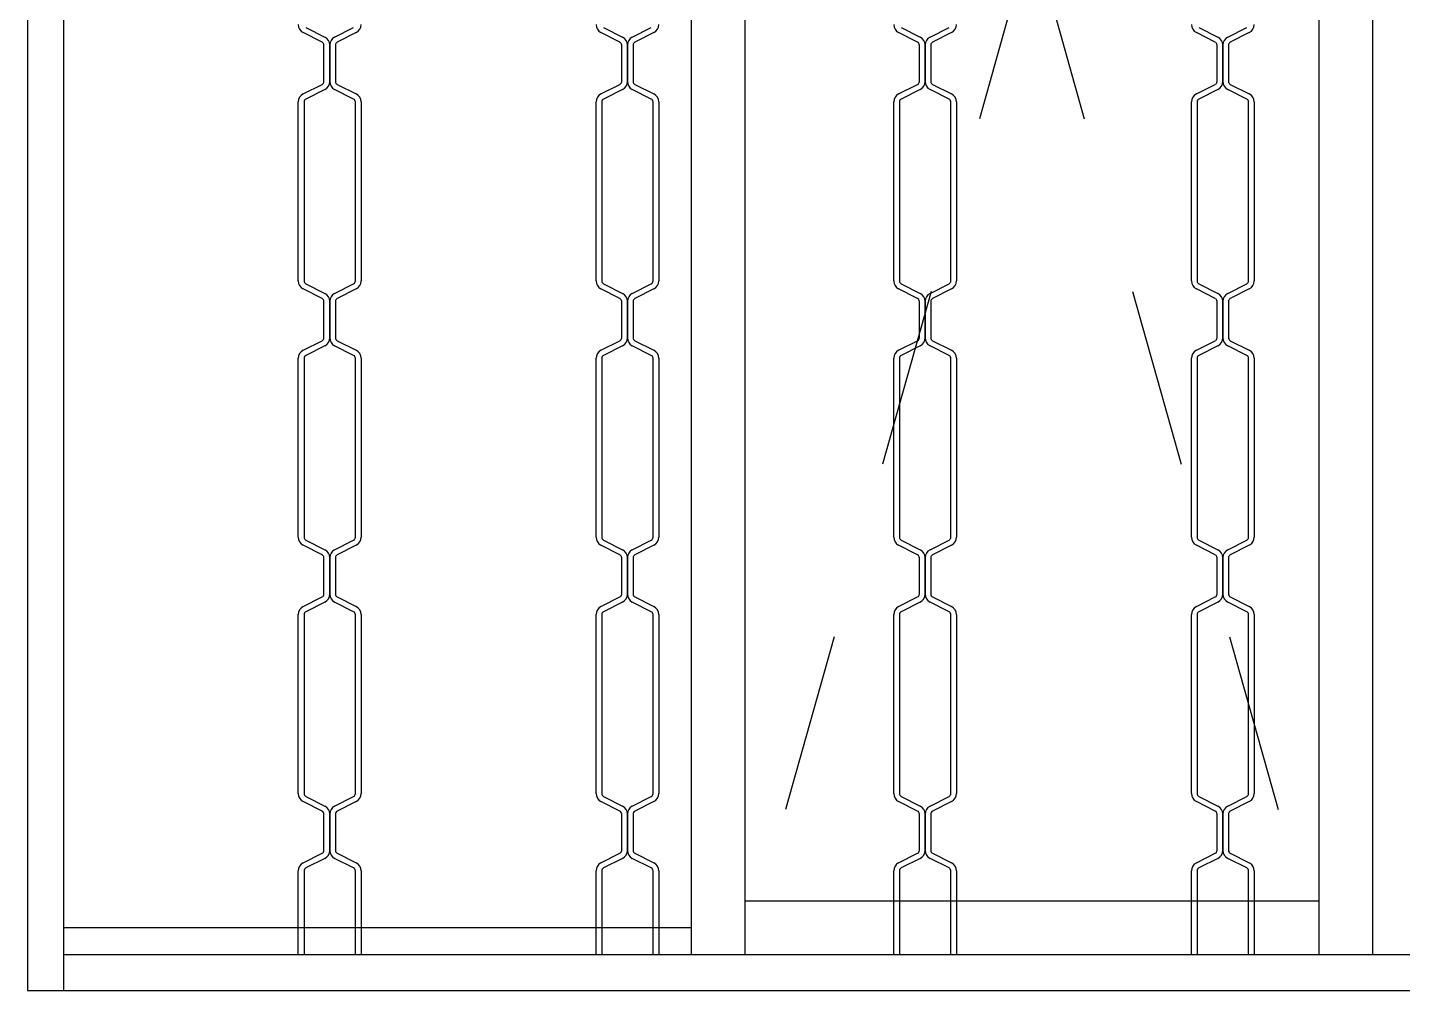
# Model space of a CAD drawing. Header units: millimetres. Extents: x 232.08 to 233.58, y 1281.78 to 1282.98.
# Drawn here: x 232.08 to 232.847, y 1281.784 to 1282.321 of the extents above; entities that cross this region are included whole.
import ezdxf

# ---------------------------------------------------------------- set-up
doc = ezdxf.new("R2010")
doc.units = ezdxf.units.MM
doc.header["$LTSCALE"] = 0.5
doc.linetypes.add('HIDDEN2', pattern=[0.1875, 0.125, -0.0625])
doc.layers.add('Gravia_Janelas', color=1, linetype='Continuous')
doc.layers.add('Gravia_Janelas_hidden2', color=1, linetype='HIDDEN2')

msp = doc.modelspace()

# ---------------------------------------------------------------- linework, layer by layer
at = {"layer": 'Gravia_Janelas', "color": 2}
for p, q in [((232.0801, 1282.98366), (232.0801, 1281.78366)), ((232.0801, 1281.78366), (233.5801, 1281.78366))]:
    msp.add_line(p, q, dxfattribs=at)
at = {"layer": 'Gravia_Janelas'}
for p, q in [((232.1001, 1282.98366), (232.1001, 1281.78366)), ((232.4501, 1282.94366), (232.4501, 1281.80366)), ((232.4801, 1282.94366), (232.4801, 1281.80366)), ((232.8001, 1282.94366), (232.8001, 1281.80366)), ((232.8301, 1282.94366), (232.8301, 1281.80366)), ((232.24442, 1282.31237), (232.23384, 1282.31773)), ((232.23527, 1282.32056), (232.24585, 1282.31521)), ((232.25134, 1282.31521), (232.26192, 1282.32056)), ((232.26335, 1282.31773), (232.25277, 1282.31237)), ((232.41042, 1282.31237), (232.39984, 1282.31773)), ((232.40127, 1282.32056), (232.41185, 1282.31521)), ((232.41734, 1282.31521), (232.42792, 1282.32056)), ((232.42935, 1282.31773), (232.41877, 1282.31237)), ((232.57642, 1282.31237), (232.56584, 1282.31773)), ((232.56727, 1282.32056), (232.57785, 1282.31521)), ((232.58334, 1282.31521), (232.59392, 1282.32056)), ((232.59535, 1282.31773), (232.58477, 1282.31237)), ((232.74242, 1282.31237), (232.73184, 1282.31773)), ((232.73327, 1282.32056), (232.74385, 1282.31521)), ((232.74934, 1282.31521), (232.75992, 1282.32056)), ((232.76135, 1282.31773), (232.75077, 1282.31237)), ((232.24542, 1282.29048), (232.24542, 1282.31074)), ((232.2486, 1282.29048), (232.2486, 1282.31074)), ((232.2486, 1282.31074), (232.2486, 1282.29048)), ((232.25178, 1282.31074), (232.25178, 1282.29048)), ((232.41142, 1282.29048), (232.41142, 1282.31074)), ((232.4146, 1282.29048), (232.4146, 1282.31074)), ((232.4146, 1282.31074), (232.4146, 1282.29048)), ((232.41778, 1282.31074), (232.41778, 1282.29048)), ((232.57742, 1282.29048), (232.57742, 1282.31074)), ((232.5806, 1282.29048), (232.5806, 1282.31074)), ((232.5806, 1282.31074), (232.5806, 1282.29048)), ((232.58378, 1282.31074), (232.58378, 1282.29048)), ((232.74342, 1282.29048), (232.74342, 1282.31074)), ((232.7466, 1282.29048), (232.7466, 1282.31074)), ((232.7466, 1282.31074), (232.7466, 1282.29048)), ((232.74978, 1282.31074), (232.74978, 1282.29048)), ((232.1001, 1282.29166), (232.1001, 1282.28766)), ((232.23384, 1282.2835), (232.24442, 1282.28886)), ((232.24585, 1282.28602), (232.23527, 1282.28066)), ((232.26192, 1282.28066), (232.25134, 1282.28602)), ((232.25277, 1282.28886), (232.26335, 1282.2835)), ((232.39984, 1282.2835), (232.41042, 1282.28886)), ((232.41185, 1282.28602), (232.40127, 1282.28066)), ((232.42792, 1282.28066), (232.41734, 1282.28602)), ((232.41877, 1282.28886), (232.42935, 1282.2835)), ((232.56584, 1282.2835), (232.57642, 1282.28886)), ((232.57785, 1282.28602), (232.56727, 1282.28066)), ((232.59392, 1282.28066), (232.58334, 1282.28602)), ((232.58477, 1282.28886), (232.59535, 1282.2835)), ((232.73184, 1282.2835), (232.74242, 1282.28886)), ((232.74385, 1282.28602), (232.73327, 1282.28066)), ((232.75992, 1282.28066), (232.74934, 1282.28602)), ((232.75077, 1282.28886), (232.76135, 1282.2835)), ((232.2311, 1282.17929), (232.2311, 1282.27904)), ((232.23428, 1282.27904), (232.23428, 1282.17929)), ((232.26292, 1282.17929), (232.26292, 1282.27904)), ((232.2661, 1282.27904), (232.2661, 1282.17929)), ((232.3971, 1282.17929), (232.3971, 1282.27904)), ((232.40028, 1282.27904), (232.40028, 1282.17929)), ((232.42892, 1282.17929), (232.42892, 1282.27904)), ((232.4321, 1282.27904), (232.4321, 1282.17929)), ((232.5631, 1282.17929), (232.5631, 1282.27904)), ((232.56628, 1282.27904), (232.56628, 1282.17929)), ((232.59492, 1282.17929), (232.59492, 1282.27904)), ((232.5981, 1282.27904), (232.5981, 1282.17929)), ((232.7291, 1282.17929), (232.7291, 1282.27904)), ((232.73228, 1282.27904), (232.73228, 1282.17929)), ((232.76092, 1282.17929), (232.76092, 1282.27904)), ((232.7641, 1282.27904), (232.7641, 1282.17929)), ((232.23527, 1282.17766), (232.24585, 1282.17231)), ((232.25134, 1282.17231), (232.26192, 1282.17766)), ((232.40127, 1282.17766), (232.41185, 1282.17231)), ((232.41734, 1282.17231), (232.42792, 1282.17766)), ((232.56727, 1282.17766), (232.57785, 1282.17231)), ((232.58334, 1282.17231), (232.59392, 1282.17766)), ((232.73327, 1282.17766), (232.74385, 1282.17231)), ((232.74934, 1282.17231), (232.75992, 1282.17766)), ((232.24442, 1282.16947), (232.23384, 1282.17483)), ((232.26335, 1282.17483), (232.25277, 1282.16947)), ((232.41042, 1282.16947), (232.39984, 1282.17483)), ((232.42935, 1282.17483), (232.41877, 1282.16947)), ((232.57642, 1282.16947), (232.56584, 1282.17483)), ((232.59535, 1282.17483), (232.58477, 1282.16947)), ((232.74242, 1282.16947), (232.73184, 1282.17483)), ((232.76135, 1282.17483), (232.75077, 1282.16947)), ((232.24542, 1282.14758), (232.24542, 1282.16784)), ((232.2486, 1282.14758), (232.2486, 1282.16784)), ((232.2486, 1282.16784), (232.2486, 1282.14758)), ((232.25178, 1282.16784), (232.25178, 1282.14758)), ((232.41142, 1282.14758), (232.41142, 1282.16784)), ((232.4146, 1282.14758), (232.4146, 1282.16784)), ((232.4146, 1282.16784), (232.4146, 1282.14758)), ((232.41778, 1282.16784), (232.41778, 1282.14758)), ((232.57742, 1282.14758), (232.57742, 1282.16784)), ((232.5806, 1282.14758), (232.5806, 1282.16784)), ((232.5806, 1282.16784), (232.5806, 1282.14758)), ((232.58378, 1282.16784), (232.58378, 1282.14758)), ((232.74342, 1282.14758), (232.74342, 1282.16784)), ((232.7466, 1282.14758), (232.7466, 1282.16784)), ((232.7466, 1282.16784), (232.7466, 1282.14758)), ((232.74978, 1282.16784), (232.74978, 1282.14758)), ((232.23384, 1282.1406), (232.24442, 1282.14596)), ((232.24585, 1282.14312), (232.23527, 1282.13776)), ((232.26192, 1282.13776), (232.25134, 1282.14312)), ((232.25277, 1282.14596), (232.26335, 1282.1406)), ((232.39984, 1282.1406), (232.41042, 1282.14596)), ((232.41185, 1282.14312), (232.40127, 1282.13776)), ((232.42792, 1282.13776), (232.41734, 1282.14312)), ((232.41877, 1282.14596), (232.42935, 1282.1406)), ((232.56584, 1282.1406), (232.57642, 1282.14596)), ((232.57785, 1282.14312), (232.56727, 1282.13776)), ((232.59392, 1282.13776), (232.58334, 1282.14312)), ((232.58477, 1282.14596), (232.59535, 1282.1406)), ((232.73184, 1282.1406), (232.74242, 1282.14596)), ((232.74385, 1282.14312), (232.73327, 1282.13776)), ((232.75992, 1282.13776), (232.74934, 1282.14312)), ((232.75077, 1282.14596), (232.76135, 1282.1406)), ((232.2311, 1282.03639), (232.2311, 1282.13614)), ((232.23428, 1282.13614), (232.23428, 1282.03639)), ((232.26292, 1282.03639), (232.26292, 1282.13614)), ((232.2661, 1282.13614), (232.2661, 1282.03639)), ((232.3971, 1282.03639), (232.3971, 1282.13614)), ((232.40028, 1282.13614), (232.40028, 1282.03639)), ((232.42892, 1282.03639), (232.42892, 1282.13614)), ((232.4321, 1282.13614), (232.4321, 1282.03639)), ((232.5631, 1282.03639), (232.5631, 1282.13614)), ((232.56628, 1282.13614), (232.56628, 1282.03639)), ((232.59492, 1282.03639), (232.59492, 1282.13614)), ((232.5981, 1282.13614), (232.5981, 1282.03639)), ((232.7291, 1282.03639), (232.7291, 1282.13614)), ((232.73228, 1282.13614), (232.73228, 1282.03639)), ((232.76092, 1282.03639), (232.76092, 1282.13614)), ((232.7641, 1282.13614), (232.7641, 1282.03639)), ((232.1001, 1282.12966), (232.1001, 1282.12566)), ((232.24442, 1282.02657), (232.23384, 1282.03193)), ((232.23527, 1282.03476), (232.24585, 1282.02941)), ((232.25134, 1282.02941), (232.26192, 1282.03476)), ((232.26335, 1282.03193), (232.25277, 1282.02657)), ((232.41042, 1282.02657), (232.39984, 1282.03193)), ((232.40127, 1282.03476), (232.41185, 1282.02941)), ((232.41734, 1282.02941), (232.42792, 1282.03476)), ((232.42935, 1282.03193), (232.41877, 1282.02657)), ((232.57642, 1282.02657), (232.56584, 1282.03193)), ((232.56727, 1282.03476), (232.57785, 1282.02941)), ((232.58334, 1282.02941), (232.59392, 1282.03476)), ((232.59535, 1282.03193), (232.58477, 1282.02657)), ((232.74242, 1282.02657), (232.73184, 1282.03193)), ((232.73327, 1282.03476), (232.74385, 1282.02941)), ((232.74934, 1282.02941), (232.75992, 1282.03476)), ((232.76135, 1282.03193), (232.75077, 1282.02657)), ((232.24542, 1282.00468), (232.24542, 1282.02494)), ((232.2486, 1282.00468), (232.2486, 1282.02494)), ((232.2486, 1282.02494), (232.2486, 1282.00468)), ((232.25178, 1282.02494), (232.25178, 1282.00468)), ((232.41142, 1282.00468), (232.41142, 1282.02494)), ((232.4146, 1282.00468), (232.4146, 1282.02494)), ((232.4146, 1282.02494), (232.4146, 1282.00468)), ((232.41778, 1282.02494), (232.41778, 1282.00468)), ((232.57742, 1282.00468), (232.57742, 1282.02494)), ((232.5806, 1282.00468), (232.5806, 1282.02494)), ((232.5806, 1282.02494), (232.5806, 1282.00468)), ((232.58378, 1282.02494), (232.58378, 1282.00468)), ((232.74342, 1282.00468), (232.74342, 1282.02494)), ((232.7466, 1282.00468), (232.7466, 1282.02494)), ((232.7466, 1282.02494), (232.7466, 1282.00468)), ((232.74978, 1282.02494), (232.74978, 1282.00468)), ((232.23384, 1281.9977), (232.24442, 1282.00306)), ((232.25277, 1282.00306), (232.26335, 1281.9977)), ((232.39984, 1281.9977), (232.41042, 1282.00306)), ((232.41877, 1282.00306), (232.42935, 1281.9977)), ((232.56584, 1281.9977), (232.57642, 1282.00306)), ((232.58477, 1282.00306), (232.59535, 1281.9977)), ((232.73184, 1281.9977), (232.74242, 1282.00306)), ((232.75077, 1282.00306), (232.76135, 1281.9977)), ((232.2311, 1281.89349), (232.2311, 1281.99324)), ((232.23428, 1281.99324), (232.23428, 1281.89349)), ((232.24585, 1282.00022), (232.23527, 1281.99486)), ((232.26192, 1281.99486), (232.25134, 1282.00022)), ((232.26292, 1281.89349), (232.26292, 1281.99324)), ((232.2661, 1281.99324), (232.2661, 1281.89349)), ((232.3971, 1281.89349), (232.3971, 1281.99324)), ((232.40028, 1281.99324), (232.40028, 1281.89349)), ((232.41185, 1282.00022), (232.40127, 1281.99486)), ((232.42792, 1281.99486), (232.41734, 1282.00022)), ((232.42892, 1281.89349), (232.42892, 1281.99324)), ((232.4321, 1281.99324), (232.4321, 1281.89349)), ((232.5631, 1281.89349), (232.5631, 1281.99324)), ((232.56628, 1281.99324), (232.56628, 1281.89349)), ((232.57785, 1282.00022), (232.56727, 1281.99486)), ((232.59392, 1281.99486), (232.58334, 1282.00022)), ((232.59492, 1281.89349), (232.59492, 1281.99324)), ((232.5981, 1281.99324), (232.5981, 1281.89349)), ((232.7291, 1281.89349), (232.7291, 1281.99324)), ((232.73228, 1281.99324), (232.73228, 1281.89349)), ((232.74385, 1282.00022), (232.73327, 1281.99486)), ((232.75992, 1281.99486), (232.74934, 1282.00022)), ((232.76092, 1281.89349), (232.76092, 1281.99324)), ((232.7641, 1281.99324), (232.7641, 1281.89349)), ((232.1001, 1281.96766), (232.1001, 1281.96366)), ((232.24442, 1281.88367), (232.23384, 1281.88903)), ((232.23527, 1281.89186), (232.24585, 1281.88651)), ((232.25134, 1281.88651), (232.26192, 1281.89186)), ((232.26335, 1281.88903), (232.25277, 1281.88367)), ((232.41042, 1281.88367), (232.39984, 1281.88903)), ((232.40127, 1281.89186), (232.41185, 1281.88651)), ((232.41734, 1281.88651), (232.42792, 1281.89186)), ((232.42935, 1281.88903), (232.41877, 1281.88367)), ((232.57642, 1281.88367), (232.56584, 1281.88903)), ((232.56727, 1281.89186), (232.57785, 1281.88651)), ((232.58334, 1281.88651), (232.59392, 1281.89186)), ((232.59535, 1281.88903), (232.58477, 1281.88367)), ((232.74242, 1281.88367), (232.73184, 1281.88903)), ((232.73327, 1281.89186), (232.74385, 1281.88651)), ((232.74934, 1281.88651), (232.75992, 1281.89186)), ((232.76135, 1281.88903), (232.75077, 1281.88367)), ((232.24542, 1281.86178), (232.24542, 1281.88204)), ((232.2486, 1281.86178), (232.2486, 1281.88204)), ((232.2486, 1281.88204), (232.2486, 1281.86178)), ((232.25178, 1281.88204), (232.25178, 1281.86178)), ((232.41142, 1281.86178), (232.41142, 1281.88204)), ((232.4146, 1281.86178), (232.4146, 1281.88204)), ((232.4146, 1281.88204), (232.4146, 1281.86178)), ((232.41778, 1281.88204), (232.41778, 1281.86178)), ((232.57742, 1281.86178), (232.57742, 1281.88204)), ((232.5806, 1281.86178), (232.5806, 1281.88204)), ((232.5806, 1281.88204), (232.5806, 1281.86178)), ((232.58378, 1281.88204), (232.58378, 1281.86178)), ((232.74342, 1281.86178), (232.74342, 1281.88204)), ((232.7466, 1281.86178), (232.7466, 1281.88204)), ((232.7466, 1281.88204), (232.7466, 1281.86178)), ((232.74978, 1281.88204), (232.74978, 1281.86178)), ((232.23384, 1281.8548), (232.24442, 1281.86016)), ((232.24585, 1281.85732), (232.23527, 1281.85196)), ((232.26192, 1281.85196), (232.25134, 1281.85732)), ((232.25277, 1281.86016), (232.26335, 1281.8548)), ((232.39984, 1281.8548), (232.41042, 1281.86016)), ((232.41185, 1281.85732), (232.40127, 1281.85196)), ((232.42792, 1281.85196), (232.41734, 1281.85732)), ((232.41877, 1281.86016), (232.42935, 1281.8548)), ((232.56584, 1281.8548), (232.57642, 1281.86016)), ((232.57785, 1281.85732), (232.56727, 1281.85196)), ((232.59392, 1281.85196), (232.58334, 1281.85732)), ((232.58477, 1281.86016), (232.59535, 1281.8548)), ((232.73184, 1281.8548), (232.74242, 1281.86016)), ((232.74385, 1281.85732), (232.73327, 1281.85196)), ((232.75992, 1281.85196), (232.74934, 1281.85732)), ((232.75077, 1281.86016), (232.76135, 1281.8548)), ((232.2311, 1281.80366), (232.2311, 1281.85034)), ((232.23428, 1281.85034), (232.23428, 1281.80366)), ((232.26292, 1281.80366), (232.26292, 1281.85034)), ((232.2661, 1281.85034), (232.2661, 1281.80366)), ((232.3971, 1281.80366), (232.3971, 1281.85034)), ((232.40028, 1281.85034), (232.40028, 1281.80366)), ((232.42892, 1281.80366), (232.42892, 1281.85034)), ((232.4321, 1281.85034), (232.4321, 1281.80366)), ((232.5631, 1281.80366), (232.5631, 1281.85034)), ((232.56628, 1281.85034), (232.56628, 1281.80366)), ((232.59492, 1281.80366), (232.59492, 1281.85034)), ((232.5981, 1281.85034), (232.5981, 1281.80366)), ((232.7291, 1281.80366), (232.7291, 1281.85034)), ((232.73228, 1281.85034), (232.73228, 1281.80366)), ((232.76092, 1281.80366), (232.76092, 1281.85034)), ((232.7641, 1281.85034), (232.7641, 1281.80366)), ((232.4801, 1281.83366), (232.8001, 1281.83366)), ((232.4501, 1281.81866), (232.1001, 1281.81866)), ((232.1001, 1281.80366), (233.5601, 1281.80366))]:
    msp.add_line(p, q, dxfattribs=at)
for centre, radius, start, end in [((232.2361, 1282.32219), 0.005, 180, 243.14759), ((232.2436, 1282.31074), 0.005, 0, 63.14759), ((232.2536, 1282.31074), 0.005, 116.85241, 180), ((232.2611, 1282.32219), 0.005, 296.85241, 0), ((232.4021, 1282.32219), 0.005, 180, 243.14759), ((232.4096, 1282.31074), 0.005, 0, 63.14759), ((232.4196, 1282.31074), 0.005, 116.85241, 180), ((232.4271, 1282.32219), 0.005, 296.85241, 0), ((232.5681, 1282.32219), 0.005, 180, 243.14759), ((232.5756, 1282.31074), 0.005, 0, 63.14759), ((232.5856, 1282.31074), 0.005, 116.85241, 180), ((232.5931, 1282.32219), 0.005, 296.85241, 0), ((232.7341, 1282.32219), 0.005, 180, 243.14759), ((232.7416, 1282.31074), 0.005, 0, 63.14759), ((232.7516, 1282.31074), 0.005, 116.85241, 180), ((232.7591, 1282.32219), 0.005, 296.85241, 0), ((232.2436, 1282.31074), 0.00182, 0, 63.14759), ((232.2536, 1282.31074), 0.00182, 116.85241, 180), ((232.4096, 1282.31074), 0.00182, 0, 63.14759), ((232.4196, 1282.31074), 0.00182, 116.85241, 180), ((232.5756, 1282.31074), 0.00182, 0, 63.14759), ((232.5856, 1282.31074), 0.00182, 116.85241, 180), ((232.7416, 1282.31074), 0.00182, 0, 63.14759), ((232.7516, 1282.31074), 0.00182, 116.85241, 180), ((232.2436, 1282.29048), 0.00182, 296.85241, 0), ((232.2436, 1282.29048), 0.005, 296.85241, 0), ((232.2536, 1282.29048), 0.005, 180, 243.14759), ((232.2536, 1282.29048), 0.00182, 180, 243.14759), ((232.4096, 1282.29048), 0.00182, 296.85241, 0), ((232.4096, 1282.29048), 0.005, 296.85241, 0), ((232.4196, 1282.29048), 0.005, 180, 243.14759), ((232.4196, 1282.29048), 0.00182, 180, 243.14759), ((232.5756, 1282.29048), 0.00182, 296.85241, 0), ((232.5756, 1282.29048), 0.005, 296.85241, 0), ((232.5856, 1282.29048), 0.005, 180, 243.14759), ((232.5856, 1282.29048), 0.00182, 180, 243.14759), ((232.7416, 1282.29048), 0.00182, 296.85241, 0), ((232.7416, 1282.29048), 0.005, 296.85241, 0), ((232.7516, 1282.29048), 0.005, 180, 243.14759), ((232.7516, 1282.29048), 0.00182, 180, 243.14759), ((232.2361, 1282.27904), 0.005, 116.85241, 180), ((232.2361, 1282.27904), 0.00182, 116.85241, 180), ((232.2611, 1282.27904), 0.00182, 0, 63.14759), ((232.2611, 1282.27904), 0.005, 0, 63.14759), ((232.4021, 1282.27904), 0.005, 116.85241, 180), ((232.4021, 1282.27904), 0.00182, 116.85241, 180), ((232.4271, 1282.27904), 0.00182, 0, 63.14759), ((232.4271, 1282.27904), 0.005, 0, 63.14759), ((232.5681, 1282.27904), 0.005, 116.85241, 180), ((232.5681, 1282.27904), 0.00182, 116.85241, 180), ((232.5931, 1282.27904), 0.00182, 0, 63.14759), ((232.5931, 1282.27904), 0.005, 0, 63.14759), ((232.7341, 1282.27904), 0.005, 116.85241, 180), ((232.7341, 1282.27904), 0.00182, 116.85241, 180), ((232.7591, 1282.27904), 0.00182, 0, 63.14759), ((232.7591, 1282.27904), 0.005, 0, 63.14759), ((232.2361, 1282.17929), 0.005, 180, 243.14759), ((232.2361, 1282.17929), 0.00182, 180, 243.14759), ((232.2611, 1282.17929), 0.00182, 296.85241, 0), ((232.2611, 1282.17929), 0.005, 296.85241, 0), ((232.4021, 1282.17929), 0.005, 180, 243.14759), ((232.4021, 1282.17929), 0.00182, 180, 243.14759), ((232.4271, 1282.17929), 0.00182, 296.85241, 0), ((232.4271, 1282.17929), 0.005, 296.85241, 0), ((232.5681, 1282.17929), 0.005, 180, 243.14759), ((232.5681, 1282.17929), 0.00182, 180, 243.14759), ((232.5931, 1282.17929), 0.00182, 296.85241, 0), ((232.5931, 1282.17929), 0.005, 296.85241, 0), ((232.7341, 1282.17929), 0.005, 180, 243.14759), ((232.7341, 1282.17929), 0.00182, 180, 243.14759), ((232.7591, 1282.17929), 0.00182, 296.85241, 0), ((232.7591, 1282.17929), 0.005, 296.85241, 0), ((232.2436, 1282.16784), 0.00182, 0, 63.14759), ((232.2436, 1282.16784), 0.005, 0, 63.14759), ((232.2536, 1282.16784), 0.005, 116.85241, 180), ((232.2536, 1282.16784), 0.00182, 116.85241, 180), ((232.4096, 1282.16784), 0.00182, 0, 63.14759), ((232.4096, 1282.16784), 0.005, 0, 63.14759), ((232.4196, 1282.16784), 0.005, 116.85241, 180), ((232.4196, 1282.16784), 0.00182, 116.85241, 180), ((232.5756, 1282.16784), 0.00182, 0, 63.14759), ((232.5756, 1282.16784), 0.005, 0, 63.14759), ((232.5856, 1282.16784), 0.005, 116.85241, 180), ((232.5856, 1282.16784), 0.00182, 116.85241, 180), ((232.7416, 1282.16784), 0.00182, 0, 63.14759), ((232.7416, 1282.16784), 0.005, 0, 63.14759), ((232.7516, 1282.16784), 0.005, 116.85241, 180), ((232.7516, 1282.16784), 0.00182, 116.85241, 180), ((232.2436, 1282.14758), 0.00182, 296.85241, 0), ((232.2436, 1282.14758), 0.005, 296.85241, 0), ((232.2536, 1282.14758), 0.005, 180, 243.14759), ((232.2536, 1282.14758), 0.00182, 180, 243.14759), ((232.4096, 1282.14758), 0.00182, 296.85241, 0), ((232.4096, 1282.14758), 0.005, 296.85241, 0), ((232.4196, 1282.14758), 0.005, 180, 243.14759), ((232.4196, 1282.14758), 0.00182, 180, 243.14759), ((232.5756, 1282.14758), 0.00182, 296.85241, 0), ((232.5756, 1282.14758), 0.005, 296.85241, 0), ((232.5856, 1282.14758), 0.005, 180, 243.14759), ((232.5856, 1282.14758), 0.00182, 180, 243.14759), ((232.7416, 1282.14758), 0.00182, 296.85241, 0), ((232.7416, 1282.14758), 0.005, 296.85241, 0), ((232.7516, 1282.14758), 0.005, 180, 243.14759), ((232.7516, 1282.14758), 0.00182, 180, 243.14759), ((232.2361, 1282.13614), 0.005, 116.85241, 180), ((232.2611, 1282.13614), 0.005, 0, 63.14759), ((232.4021, 1282.13614), 0.005, 116.85241, 180), ((232.4271, 1282.13614), 0.005, 0, 63.14759), ((232.5681, 1282.13614), 0.005, 116.85241, 180), ((232.5931, 1282.13614), 0.005, 0, 63.14759), ((232.7341, 1282.13614), 0.005, 116.85241, 180), ((232.7591, 1282.13614), 0.005, 0, 63.14759), ((232.2361, 1282.13614), 0.00182, 116.85241, 180), ((232.2611, 1282.13614), 0.00182, 0, 63.14759), ((232.4021, 1282.13614), 0.00182, 116.85241, 180), ((232.4271, 1282.13614), 0.00182, 0, 63.14759), ((232.5681, 1282.13614), 0.00182, 116.85241, 180), ((232.5931, 1282.13614), 0.00182, 0, 63.14759), ((232.7341, 1282.13614), 0.00182, 116.85241, 180), ((232.7591, 1282.13614), 0.00182, 0, 63.14759), ((232.2361, 1282.03639), 0.005, 180, 243.14759), ((232.2361, 1282.03639), 0.00182, 180, 243.14759), ((232.2611, 1282.03639), 0.00182, 296.85241, 0), ((232.2611, 1282.03639), 0.005, 296.85241, 0), ((232.4021, 1282.03639), 0.005, 180, 243.14759), ((232.4021, 1282.03639), 0.00182, 180, 243.14759), ((232.4271, 1282.03639), 0.00182, 296.85241, 0), ((232.4271, 1282.03639), 0.005, 296.85241, 0), ((232.5681, 1282.03639), 0.005, 180, 243.14759), ((232.5681, 1282.03639), 0.00182, 180, 243.14759), ((232.5931, 1282.03639), 0.00182, 296.85241, 0), ((232.5931, 1282.03639), 0.005, 296.85241, 0), ((232.7341, 1282.03639), 0.005, 180, 243.14759), ((232.7341, 1282.03639), 0.00182, 180, 243.14759), ((232.7591, 1282.03639), 0.00182, 296.85241, 0), ((232.7591, 1282.03639), 0.005, 296.85241, 0), ((232.2436, 1282.02494), 0.00182, 0, 63.14759), ((232.2436, 1282.02494), 0.005, 0, 63.14759), ((232.2536, 1282.02494), 0.005, 116.85241, 180), ((232.2536, 1282.02494), 0.00182, 116.85241, 180), ((232.4096, 1282.02494), 0.00182, 0, 63.14759), ((232.4096, 1282.02494), 0.005, 0, 63.14759), ((232.4196, 1282.02494), 0.005, 116.85241, 180), ((232.4196, 1282.02494), 0.00182, 116.85241, 180), ((232.5756, 1282.02494), 0.00182, 0, 63.14759), ((232.5756, 1282.02494), 0.005, 0, 63.14759), ((232.5856, 1282.02494), 0.005, 116.85241, 180), ((232.5856, 1282.02494), 0.00182, 116.85241, 180), ((232.7416, 1282.02494), 0.00182, 0, 63.14759), ((232.7416, 1282.02494), 0.005, 0, 63.14759), ((232.7516, 1282.02494), 0.005, 116.85241, 180), ((232.7516, 1282.02494), 0.00182, 116.85241, 180), ((232.2436, 1282.00468), 0.00182, 296.85241, 0), ((232.2436, 1282.00468), 0.005, 296.85241, 0), ((232.2536, 1282.00468), 0.005, 180, 243.14759), ((232.2536, 1282.00468), 0.00182, 180, 243.14759), ((232.4096, 1282.00468), 0.00182, 296.85241, 0), ((232.4096, 1282.00468), 0.005, 296.85241, 0), ((232.4196, 1282.00468), 0.005, 180, 243.14759), ((232.4196, 1282.00468), 0.00182, 180, 243.14759), ((232.5756, 1282.00468), 0.00182, 296.85241, 0), ((232.5756, 1282.00468), 0.005, 296.85241, 0), ((232.5856, 1282.00468), 0.005, 180, 243.14759), ((232.5856, 1282.00468), 0.00182, 180, 243.14759), ((232.7416, 1282.00468), 0.00182, 296.85241, 0), ((232.7416, 1282.00468), 0.005, 296.85241, 0), ((232.7516, 1282.00468), 0.005, 180, 243.14759), ((232.7516, 1282.00468), 0.00182, 180, 243.14759), ((232.2361, 1281.99324), 0.005, 116.85241, 180), ((232.2361, 1281.99324), 0.00182, 116.85241, 180), ((232.2611, 1281.99324), 0.00182, 0, 63.14759), ((232.2611, 1281.99324), 0.005, 0, 63.14759), ((232.4021, 1281.99324), 0.005, 116.85241, 180), ((232.4021, 1281.99324), 0.00182, 116.85241, 180), ((232.4271, 1281.99324), 0.00182, 0, 63.14759), ((232.4271, 1281.99324), 0.005, 0, 63.14759), ((232.5681, 1281.99324), 0.005, 116.85241, 180), ((232.5681, 1281.99324), 0.00182, 116.85241, 180), ((232.5931, 1281.99324), 0.00182, 0, 63.14759), ((232.5931, 1281.99324), 0.005, 0, 63.14759), ((232.7341, 1281.99324), 0.005, 116.85241, 180), ((232.7341, 1281.99324), 0.00182, 116.85241, 180), ((232.7591, 1281.99324), 0.00182, 0, 63.14759), ((232.7591, 1281.99324), 0.005, 0, 63.14759), ((232.2361, 1281.89349), 0.005, 180, 243.14759), ((232.2361, 1281.89349), 0.00182, 180, 243.14759), ((232.2611, 1281.89349), 0.00182, 296.85241, 0), ((232.2611, 1281.89349), 0.005, 296.85241, 0), ((232.4021, 1281.89349), 0.005, 180, 243.14759), ((232.4021, 1281.89349), 0.00182, 180, 243.14759), ((232.4271, 1281.89349), 0.00182, 296.85241, 0), ((232.4271, 1281.89349), 0.005, 296.85241, 0), ((232.5681, 1281.89349), 0.005, 180, 243.14759), ((232.5681, 1281.89349), 0.00182, 180, 243.14759), ((232.5931, 1281.89349), 0.00182, 296.85241, 0), ((232.5931, 1281.89349), 0.005, 296.85241, 0), ((232.7341, 1281.89349), 0.005, 180, 243.14759), ((232.7341, 1281.89349), 0.00182, 180, 243.14759), ((232.7591, 1281.89349), 0.00182, 296.85241, 0), ((232.7591, 1281.89349), 0.005, 296.85241, 0), ((232.2436, 1281.88204), 0.005, 0, 63.14759), ((232.2536, 1281.88204), 0.005, 116.85241, 180), ((232.4096, 1281.88204), 0.005, 0, 63.14759), ((232.4196, 1281.88204), 0.005, 116.85241, 180), ((232.5756, 1281.88204), 0.005, 0, 63.14759), ((232.5856, 1281.88204), 0.005, 116.85241, 180), ((232.7416, 1281.88204), 0.005, 0, 63.14759), ((232.7516, 1281.88204), 0.005, 116.85241, 180), ((232.2436, 1281.88204), 0.00182, 0, 63.14759), ((232.2536, 1281.88204), 0.00182, 116.85241, 180), ((232.4096, 1281.88204), 0.00182, 0, 63.14759), ((232.4196, 1281.88204), 0.00182, 116.85241, 180), ((232.5756, 1281.88204), 0.00182, 0, 63.14759), ((232.5856, 1281.88204), 0.00182, 116.85241, 180), ((232.7416, 1281.88204), 0.00182, 0, 63.14759), ((232.7516, 1281.88204), 0.00182, 116.85241, 180), ((232.2361, 1281.85034), 0.005, 116.85241, 180), ((232.2436, 1281.86178), 0.00182, 296.85241, 0), ((232.2436, 1281.86178), 0.005, 296.85241, 0), ((232.2536, 1281.86178), 0.005, 180, 243.14759), ((232.2536, 1281.86178), 0.00182, 180, 243.14759), ((232.2611, 1281.85034), 0.005, 0, 63.14759), ((232.4021, 1281.85034), 0.005, 116.85241, 180), ((232.4096, 1281.86178), 0.00182, 296.85241, 0), ((232.4096, 1281.86178), 0.005, 296.85241, 0), ((232.4196, 1281.86178), 0.005, 180, 243.14759), ((232.4196, 1281.86178), 0.00182, 180, 243.14759), ((232.4271, 1281.85034), 0.005, 0, 63.14759), ((232.5681, 1281.85034), 0.005, 116.85241, 180), ((232.5756, 1281.86178), 0.00182, 296.85241, 0), ((232.5756, 1281.86178), 0.005, 296.85241, 0), ((232.5856, 1281.86178), 0.005, 180, 243.14759), ((232.5856, 1281.86178), 0.00182, 180, 243.14759), ((232.5931, 1281.85034), 0.005, 0, 63.14759), ((232.7341, 1281.85034), 0.005, 116.85241, 180), ((232.7416, 1281.86178), 0.00182, 296.85241, 0), ((232.7416, 1281.86178), 0.005, 296.85241, 0), ((232.7516, 1281.86178), 0.005, 180, 243.14759), ((232.7516, 1281.86178), 0.00182, 180, 243.14759), ((232.7591, 1281.85034), 0.005, 0, 63.14759), ((232.2361, 1281.85034), 0.00182, 116.85241, 180), ((232.2611, 1281.85034), 0.00182, 0, 63.14759), ((232.4021, 1281.85034), 0.00182, 116.85241, 180), ((232.4271, 1281.85034), 0.00182, 0, 63.14759), ((232.5681, 1281.85034), 0.00182, 116.85241, 180), ((232.5931, 1281.85034), 0.00182, 0, 63.14759), ((232.7341, 1281.85034), 0.00182, 116.85241, 180), ((232.7591, 1281.85034), 0.00182, 0, 63.14759)]:
    msp.add_arc(centre, radius, start, end, dxfattribs=at)
at = {"layer": 'Gravia_Janelas_hidden2'}
for p, q in [((232.8001, 1282.94366), (232.4801, 1281.80366)), ((232.4801, 1282.94366), (232.8001, 1281.80366))]:
    msp.add_line(p, q, dxfattribs=at)

doc.saveas('drawing.dxf')
